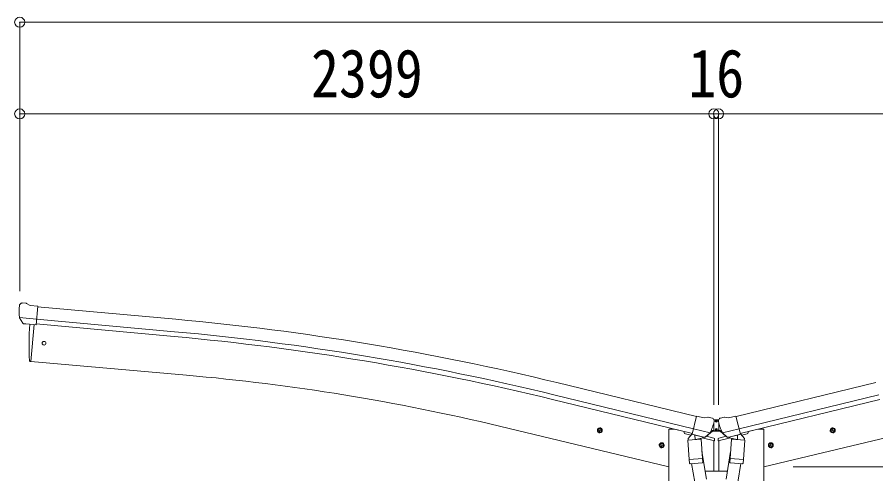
# Model space of a CAD drawing. Units: millimetres at full size. Extents: x -9783 to 33612, y -6828 to 13249.
# Drawn here: x -6887 to -3919, y -1407 to 170 of the extents above; entities that cross this region are included whole.
import ezdxf
from ezdxf.enums import TextEntityAlignment as Align

# ---------------------------------------------------------------- set-up
doc = ezdxf.new("R2010")
doc.units = ezdxf.units.MM
doc.header["$LTSCALE"] = 35
doc.header["$PDMODE"] = 32
doc.header["$PDSIZE"] = 35
for name, color, linetype, lineweight in [('0-1_本体', 4, 'Continuous', 9), ('0-2_部品', 7, 'Continuous', 9), ('0-7_合掌部品', 3, 'Continuous', 9), ('0-A_寸法', 6, 'Continuous', 9)]:
    doc.layers.add(name, color=color, linetype=linetype, lineweight=lineweight)
doc.styles.add('ＭＳ ゴシック', font='')
doc.styles.get('ＭＳ ゴシック').set_extended_font_data('MS Gothic')

msp = doc.modelspace()

# ---------------------------------------------------------------- linework, layer by layer
at = {"layer": '0-1_本体'}
for p, q in [((-6338.71, -873.57), (-6816.02, -830.25)), ((-6344.14, -933.32), (-6821.25, -890.02)), ((-6342.62, -916.61), (-6819.74, -873.3)), ((-6828.47, -892.18), (-6839.63, -1019.78)), ((-6301.69, -1066.85), (-6839.63, -1019.78)), ((-4539.17, -1209.97), (-5022.02, -1092.4)), ((-4402.11, -1209.97), (-3919.26, -1092.4)), ((-4553.17, -1268.32), (-5036.21, -1150.7)), ((-5032.24, -1134.39), (-4549.23, -1251.89)), ((-3909.03, -1134.39), (-4392.04, -1251.89)), ((-4388.1, -1268.32), (-3905.06, -1150.7)), ((-4634.64, -1383.57), (-5220.32, -1242.96)), ((-4306.63, -1383.57), (-3720.95, -1242.96)), ((-4634.64, -1253.57), (-4634.64, -4133.57)), ((-4634.64, -1253.57), (-4614.64, -1253.57)), ((-4614.64, -1253.57), (-4581.13, -1261.61)), ((-4326.63, -1253.57), (-4360.14, -1261.61)), ((-4306.63, -1253.57), (-4326.63, -1253.57)), ((-4306.63, -1253.57), (-4306.63, -4133.57)), ((-4479.14, -1293.27), (-4479.14, -1398.68)), ((-4462.13, -1293.27), (-4462.13, -1398.68))]:
    msp.add_line(p, q, dxfattribs=at)
for centre, radius, start, end in [((-7152.73, -9842.14), 9005.44, 76.31388, 84.81388), ((-7152.73, -9842.14), 8962.23, 76.31388, 84.81388), ((-7152.73, -9842.14), 8945.44, 76.31388, 84.81388), ((-6946.67, -8435.15), 7396.48, 76.50259, 84.99741)]:
    msp.add_arc(centre, radius, start, end, dxfattribs=at)
at = {"layer": '0-2_部品'}
for p, q in [((-6879.23, -825.24), (-6879.34, -826.58)), ((-6878.16, -823.2), (-6872.68, -818.6)), ((-6869.03, -817.45), (-6855.36, -818.64)), ((-6842.41, -825.8), (-6854.12, -819.04)), ((-6842.41, -825.8), (-6815.84, -828.13)), ((-6821.5, -892.79), (-6815.84, -828.13)), ((-6878.7, -868.09), (-6819.79, -873.25)), ((-6867.45, -887.58), (-6878.39, -868.64)), ((-6865.06, -888.98), (-6857.36, -889.65)), ((-6828.47, -892.18), (-6839.63, -1019.78)), ((-6831.46, -891.92), (-6821.5, -892.79)), ((-6839.63, -1019.78), (-6841.69, -1019.53)), ((-4512.76, -1214.24), (-4538.7, -1208.01)), ((-4512.76, -1214.24), (-4499.5, -1211.54)), ((-4485.02, -1214.73), (-4498.21, -1211.56)), ((-4456.25, -1214.73), (-4443.07, -1211.56)), ((-4428.51, -1214.24), (-4441.77, -1211.54)), ((-4428.51, -1214.24), (-4402.58, -1208.01)), ((-4481.93, -1216.98), (-4478.07, -1223.27)), ((-4477.71, -1225.55), (-4477.98, -1226.7)), ((-4463.56, -1225.55), (-4463.29, -1226.7)), ((-4459.35, -1216.98), (-4463.2, -1223.27)), ((-4863.38, -1259.75), (-4882.82, -1255.08)), ((-4880.4, -1255.66), (-4875.23, -1250.22)), ((-4878.27, -1262.86), (-4880.4, -1255.66)), ((-4875.43, -1267.14), (-4870.77, -1247.69)), ((-4875.23, -1250.22), (-4867.93, -1251.97)), ((-4867.93, -1251.97), (-4865.8, -1259.17)), ((-4581.13, -1261.53), (-4581.13, -1264.84)), ((-4558.41, -1274.24), (-4577.3, -1269.71)), ((-4554.42, -1269.65), (-4567.73, -1284.96)), ((-4553.48, -1269.58), (-4554.42, -1269.65)), ((-4550.39, -1272.05), (-4551.92, -1271.69)), ((-4513.69, -1280.86), (-4550.39, -1272.05)), ((-4491.76, -1265.86), (-4549.27, -1252.05)), ((-4544.44, -1273.88), (-4543.42, -1288.48)), ((-4508.61, -1280.77), (-4492.24, -1266.28)), ((-4449.51, -1265.86), (-4392, -1252.05)), ((-4432.66, -1280.77), (-4449.04, -1266.28)), ((-4427.58, -1280.86), (-4390.88, -1272.05)), ((-4396.83, -1273.88), (-4397.85, -1288.48)), ((-4390.88, -1272.05), (-4389.35, -1271.69)), ((-4387.8, -1269.58), (-4386.85, -1269.65)), ((-4386.85, -1269.65), (-4373.54, -1284.96)), ((-4382.86, -1274.24), (-4363.97, -1269.71)), ((-4360.14, -1261.53), (-4360.14, -1264.84)), ((-4077.9, -1259.75), (-4058.45, -1255.08)), ((-4073.34, -1251.97), (-4075.47, -1259.17)), ((-4066.04, -1250.22), (-4073.34, -1251.97)), ((-4065.84, -1267.14), (-4070.51, -1247.69)), ((-4060.87, -1255.66), (-4066.04, -1250.22)), ((-4063.01, -1262.86), (-4060.87, -1255.66)), ((-4666.48, -1307.02), (-4661.31, -1301.58)), ((-4661.51, -1318.5), (-4656.84, -1299.05)), ((-4661.31, -1301.58), (-4654.01, -1303.33)), ((-4654.01, -1303.33), (-4651.88, -1310.52)), ((-4568.84, -1291.41), (-4523.15, -1288.22)), ((-4564.16, -1358.25), (-4568.84, -1291.41)), ((-4567.73, -1284.96), (-4567.29, -1291.31)), ((-4516.23, -1282.87), (-4542.05, -1289.31)), ((-4524.92, -1285.04), (-4524.69, -1288.33)), ((-4523.15, -1288.22), (-4518.47, -1355.06)), ((-4476.58, -1293.89), (-4519.28, -1283.63)), ((-4511.32, -1281.34), (-4518.84, -1279.53)), ((-4515.53, -1281.09), (-4515.48, -1281.83)), ((-4512.16, -1281.23), (-4513.69, -1280.86)), ((-4504.63, -1277.9), (-4478.88, -1284.08)), ((-4476.58, -1287), (-4476.58, -1293.89)), ((-4464.69, -1293.89), (-4421.99, -1283.63)), ((-4464.69, -1287), (-4464.69, -1293.89)), ((-4436.64, -1277.9), (-4462.39, -1284.08)), ((-4429.95, -1281.34), (-4422.43, -1279.53)), ((-4429.11, -1281.23), (-4427.58, -1280.86)), ((-4425.74, -1281.09), (-4425.8, -1281.83)), ((-4425.04, -1282.87), (-4399.23, -1289.31)), ((-4418.12, -1288.22), (-4422.8, -1355.06)), ((-4372.44, -1291.41), (-4418.12, -1288.22)), ((-4416.35, -1285.04), (-4416.58, -1288.33)), ((-4377.11, -1358.25), (-4372.44, -1291.41)), ((-4373.54, -1284.96), (-4373.98, -1291.31)), ((-4287.26, -1303.33), (-4289.39, -1310.52)), ((-4279.96, -1301.58), (-4287.26, -1303.33)), ((-4279.76, -1318.5), (-4284.43, -1299.05)), ((-4274.8, -1307.02), (-4279.96, -1301.58)), ((-4649.45, -1311.11), (-4668.9, -1306.44)), ((-4664.34, -1314.22), (-4666.48, -1307.02)), ((-4520.21, -1330.29), (-4504.29, -1426.46)), ((-4421.07, -1330.29), (-4436.98, -1426.46)), ((-4291.82, -1311.11), (-4272.37, -1306.44)), ((-4276.93, -1314.22), (-4274.8, -1307.02)), ((-4564.16, -1358.25), (-4518.47, -1355.06)), ((-4564.15, -1358.25), (-4563.26, -1370.95)), ((-4517.62, -1367.52), (-4518.49, -1355.06)), ((-4423.66, -1367.52), (-4422.78, -1355.06)), ((-4377.11, -1358.25), (-4422.8, -1355.06)), ((-4377.12, -1358.25), (-4378.01, -1370.95)), ((-4519.46, -1369.66), (-4561.16, -1372.58)), ((-4555.73, -1372.2), (-4545, -1435.78)), ((-4518.01, -1368.88), (-4518.01, -1368.88)), ((-4423.26, -1368.88), (-4423.26, -1368.88)), ((-4421.81, -1369.66), (-4380.12, -1372.58)), ((-4385.54, -1372.2), (-4396.28, -1435.78))]:
    msp.add_line(p, q, dxfattribs=at)
for points in [[(-6878.78, -867.46), (-6878.49, -868.44), (-6878.39, -868.64)], [(-6831.46, -891.92), (-6831.73, -891.98), (-6857.1, -889.76), (-6857.36, -889.65)], [(-4544.12, -1273.46), (-4553.85, -1271.13), (-4538.7, -1208.01)], [(-4397.15, -1273.46), (-4387.42, -1271.13), (-4402.58, -1208.01)], [(-4865.8, -1259.17), (-4870.97, -1264.61), (-4878.27, -1262.86)], [(-4544.12, -1273.46), (-4543.89, -1273.61), (-4519.12, -1279.56), (-4518.84, -1279.53)], [(-4491.49, -1265.28), (-4492.08, -1266.13), (-4492.24, -1266.28)], [(-4449.78, -1265.28), (-4449.2, -1266.13), (-4449.04, -1266.28)], [(-4397.15, -1273.46), (-4397.38, -1273.61), (-4422.15, -1279.56), (-4422.43, -1279.53)], [(-4075.47, -1259.17), (-4070.3, -1264.61), (-4063.01, -1262.86)], [(-4651.88, -1310.52), (-4657.05, -1315.97), (-4664.34, -1314.22)], [(-4289.39, -1310.52), (-4284.23, -1315.97), (-4276.93, -1314.22)]]:
    msp.add_lwpolyline(points, dxfattribs=at)
for centre, radius in [((-6793.95, -956.52), 6.5), ((-4873.1, -1257.41), 8.5), ((-4873.1, -1257.41), 7.7), ((-4873.1, -1257.41), 6.5), ((-4068.17, -1257.41), 8.5), ((-4068.17, -1257.41), 7.7), ((-4068.17, -1257.41), 6.5), ((-4659.18, -1308.77), 8.5), ((-4659.18, -1308.77), 7.7), ((-4659.18, -1308.77), 6.5), ((-4282.09, -1308.77), 8.5), ((-4282.09, -1308.77), 7.7), ((-4282.09, -1308.77), 6.5)]:
    msp.add_circle(centre, radius, dxfattribs=at)
for centre, radius, start, end in [((-6677.72, -844.23), 202.4, 175, 186.5915), ((-6869.46, -822.43), 5, 85.00648, 129.99352), ((-6855.62, -821.63), 3, 60, 85), ((-5945.87, -963.97), 900, 175.35014, 183.36081), ((-6841.33, -1016.55), 3, 183.36081, 263), ((-4498.91, -1214.48), 3, 76.5, 101.5), ((-4486.19, -1219.59), 5, 31.5, 76.5), ((-4455.08, -1219.59), 5, 103.5, 148.5), ((-4442.37, -1214.48), 3, 78.5, 103.5), ((-4674.79, -1179.45), 202.4, 334.90875, 346.5), ((-4266.48, -1179.45), 202.4, 193.5, 205.09125), ((-4576.13, -1264.84), 5, 180, 256.5), ((-4551.81, -1271.2), 0.5, 221.23754, 256.5), ((-4545.04, -1273.96), 0.604, 7.79405, 79.40158), ((-4396.23, -1273.96), 0.604, 100.59842, 172.20595), ((-4389.47, -1271.2), 0.5, 283.5, 318.76246), ((-4365.14, -1264.84), 5, 283.5, 0), ((-4542.4, -1288.34), 1.03, 188.03431, 289.96103), ((-4516.47, -1281.9), 1, 284, 4), ((-4515.03, -1281.06), 0.5, 76.5, 184), ((-4512.04, -1280.75), 0.5, 256.5, 291.76246), ((-4479.58, -1287), 3, 0, 76.5), ((-4461.69, -1287), 3, 103.5, 180), ((-4429.23, -1280.75), 0.5, 248.23754, 283.5), ((-4426.24, -1281.06), 0.5, 356, 103.5), ((-4424.8, -1281.9), 1, 176, 256), ((-4398.87, -1288.34), 1.03, 250.03897, 351.96569), ((-4561.3, -1370.58), 2, 190.53157, 274), ((-4519.6, -1367.67), 2, 274, 322.59038), ((-4519.56, -1367.7), 1.95, 322.52234, 4.95983), ((-4421.72, -1367.7), 1.95, 175.04017, 217.47766), ((-4421.67, -1367.67), 2, 217.40962, 266), ((-4379.98, -1370.58), 2, 266, 349.46843)]:
    msp.add_arc(centre, radius, start, end, dxfattribs=at)
for centre, major_axis, ratio, start_param, end_param in [((-6876.23, -825.5), (-2.71, -1.31), 0.997474, 4.9606201, 5.7465286), ((-6883.55, -821.2), (15.35, 3.44), 0.101033, 0.3078116, 0.3080427), ((-6864.85, -886.07), (-1.62, -2.54), 0.997631, 5.8041905, 6.6006116), ((-6864.73, -885.87), (3.5, 2.17), 0.650902, 4.0958226, 4.1686332), ((-6864.8, -885.98), (-1.62, -2.54), 0.997631, 0.3902369, 0.4789948), ((-4480.63, -1224.84), (1.57, -2.57), 0.99628, 0.7835347, 1.5707963), ((-4460.64, -1224.84), (-1.57, -2.57), 0.99628, 4.712389, 5.4996506), ((-4510.63, -1278.41), (0.73, -2.92), 0.997631, 5.8041905, 5.8929484), ((-4510.66, -1278.29), (-2.63, 3.16), 0.650902, 2.1145521, 2.1873627), ((-4510.6, -1278.51), (0.73, -2.92), 0.997631, 5.965759, 6.7621801), ((-4430.67, -1278.51), (-0.73, -2.92), 0.997631, 5.8041905, 6.6006116), ((-4430.61, -1278.29), (2.63, 3.16), 0.650902, 4.0958226, 4.1686332), ((-4430.65, -1278.41), (-0.73, -2.92), 0.997631, 0.3902369, 0.4789948)]:
    msp.add_ellipse(centre, major_axis=major_axis, ratio=ratio, start_param=start_param, end_param=end_param, dxfattribs=at)
at = {"layer": '0-7_合掌部品'}
for p, q in [((-4479.14, -1232.26), (-4478.94, -1230.51)), ((-4479.14, -1232.26), (-4479.14, -1255.76)), ((-4478.11, -1223.21), (-4477.89, -1221.26)), ((-4463.39, -1221.26), (-4477.89, -1221.26)), ((-4469.38, -1225.98), (-4468.54, -1225.98)), ((-4463.16, -1223.21), (-4463.39, -1221.26)), ((-4462.14, -1232.26), (-4462.34, -1230.51)), ((-4462.14, -1232.26), (-4462.14, -1255.76)), ((-4505.19, -1278.39), (-4484.14, -1259.76)), ((-4490.7, -1263.57), (-4485.13, -1258.64)), ((-4484.14, -1258.26), (-4477.68, -1258.26)), ((-4457.14, -1259.76), (-4484.14, -1259.76)), ((-4477.39, -1258.76), (-4479.14, -1255.76)), ((-4477.39, -1258.76), (-4463.89, -1258.76)), ((-4469.38, -1254.68), (-4468.54, -1254.68)), ((-4463.89, -1258.76), (-4462.14, -1255.76)), ((-4463.59, -1258.26), (-4457.14, -1258.26)), ((-4436.09, -1278.39), (-4457.14, -1259.76)), ((-4450.58, -1263.57), (-4456.14, -1258.64)), ((-4432.38, -1398.68), (-4508.89, -1398.68))]:
    msp.add_line(p, q, dxfattribs=at)
for points in [[(-4471.9, -1225.14), (-4472.74, -1225.14), (-4472.74, -1225.98), (-4471.9, -1225.98)], [(-4470.22, -1224.3), (-4470.22, -1223.46), (-4471.06, -1223.46), (-4471.06, -1224.3)], [(-4471.06, -1226.82), (-4471.06, -1227.66), (-4470.22, -1227.66), (-4470.22, -1226.82)], [(-4468.54, -1225.98), (-4468.54, -1225.14), (-4469.38, -1225.14)], [(-4471.9, -1253.84), (-4472.74, -1253.84), (-4472.74, -1254.68), (-4471.9, -1254.68)], [(-4470.22, -1253), (-4470.22, -1252.16), (-4471.06, -1252.16), (-4471.06, -1253)], [(-4471.06, -1255.52), (-4471.06, -1256.36), (-4470.22, -1256.36), (-4470.22, -1255.52)], [(-4468.54, -1254.68), (-4468.54, -1253.84), (-4469.38, -1253.84)]]:
    msp.add_lwpolyline(points, dxfattribs=at)
for centre in [(-4470.64, -1225.56), (-4470.64, -1254.26)]:
    msp.add_circle(centre, 3.5, dxfattribs=at)
for centre, radius, start, end in [((-4471.9, -1224.3), 0.84, 270, 0), ((-4471.9, -1226.82), 0.84, 0, 90), ((-4469.38, -1224.3), 0.84, 180, 270), ((-4469.38, -1226.82), 0.84, 90, 180), ((-4484.14, -1259.76), 1.5, 90, 131.5), ((-4471.9, -1253), 0.84, 270, 0), ((-4471.9, -1255.52), 0.84, 0, 90), ((-4469.38, -1253), 0.84, 180, 270), ((-4469.38, -1255.52), 0.84, 90, 180), ((-4457.14, -1259.76), 1.5, 48.5, 90), ((-4506.18, -1277.26), 1.5, 263.94026, 311.5), ((-4435.09, -1277.26), 1.5, 228.5, 276.05974)]:
    msp.add_arc(centre, radius, start, end, dxfattribs=at)
at = {"layer": '0-A_寸法'}
for p, q in [((-6878.04, 152.05), (-6878.04, -164.56)), ((-6878.04, 152.05), (-2064.04, 152.05)), ((-6878.04, -164.56), (-6878.04, -776.79)), ((-6878.04, -164.56), (-4479.04, -164.56)), ((-4479.04, -164.56), (-4479.04, -393.57)), ((-4479.04, -164.56), (-4463.04, -164.56)), ((-4479.04, -164.56), (-4479.04, -1169.57)), ((-4463.04, -164.56), (-4463.04, -393.57)), ((-4463.04, -164.56), (-2064.04, -164.56)), ((-4463.04, -164.56), (-4463.04, -393.57)), ((-4463.04, -164.56), (-4463.04, -1169.57)), ((-4205.41, -1383.57), (-3818.55, -1383.57))]:
    msp.add_line(p, q, dxfattribs=at)
for p in [(-6878.04, 152.05), (-6878.04, -164.56), (-4479.04, -164.56), (-4463.04, -164.56)]:
    msp.add_point(p, dxfattribs=at)

# ---------------------------------------------------------------- texts
at = {"layer": '0-A_寸法', "color": 7, "style": 'ＭＳ ゴシック', "width": 0.85}
for s, p in [('2399', (-5871.04, -157.56)), ('16', (-4567.29, -157.56))]:
    msp.add_text(s, height=166.8, dxfattribs=at).set_placement(p, align=Align.BOTTOM_LEFT)

doc.saveas('drawing.dxf')
